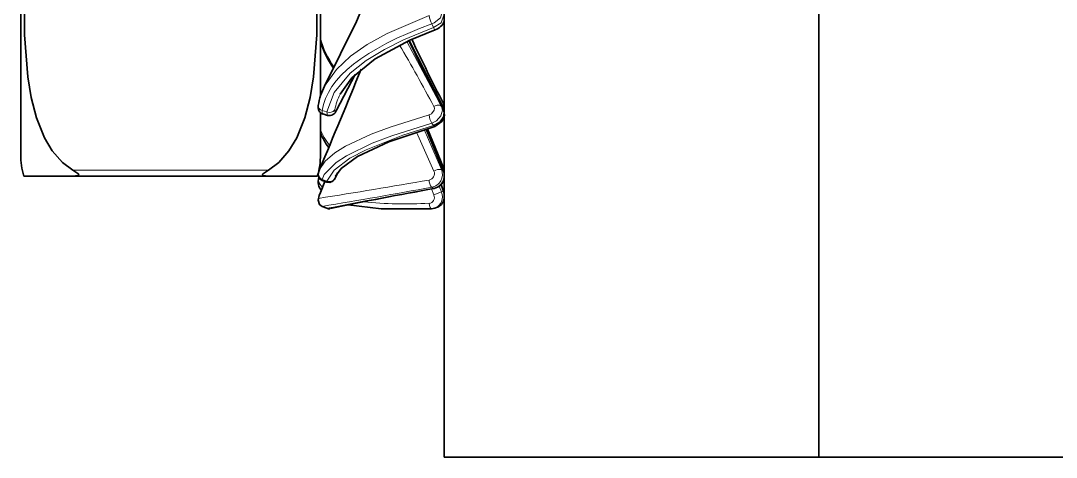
# Model space of a CAD drawing. Extents: x 291 to 828, y 188 to 662.
# Drawn here: x 665.07 to 673.36, y 289.08 to 292.58 of the extents above; entities that cross this region are included whole.
import ezdxf

# ---------------------------------------------------------------- set-up
doc = ezdxf.new("R2010")
doc.units = 0

msp = doc.modelspace()

# ---------------------------------------------------------------- linework, layer by layer
at = {"color": 7, "lineweight": 35, "ltscale": 0.097885}
msp.add_line((665.0689, 291.5054), (665.0689, 295.4208), dxfattribs=at)
at = {"color": 7, "lineweight": 35, "ltscale": 0.125}
for p, q in [((668.4588, 289.0808), (668.4588, 294.0808)), ((671.4588, 289.0808), (671.4588, 294.0808)), ((671.4588, 289.0808), (671.4588, 294.0808))]:
    msp.add_line(p, q, dxfattribs=at)
at = {"color": 7, "lineweight": 35, "ltscale": 0.016496}
msp.add_line((667.4689, 291.9748), (667.4689, 292.6347), dxfattribs=at)
at = {"color": 7, "lineweight": 13, "ltscale": 0.000822539}
msp.add_line((668.374, 292.5212), (668.36, 292.551), dxfattribs=at)
at = {"color": 7, "lineweight": 35, "ltscale": 0.002294}
msp.add_line((668.4588, 292.4808), (668.4588, 292.5726), dxfattribs=at)
msp.add_line((668.4588, 292.4808), (668.4588, 292.5726), dxfattribs=at)
at = {"color": 7, "lineweight": 35, "ltscale": 0.002295}
msp.add_line((668.4588, 292.4808), (668.4588, 292.5726), dxfattribs=at)
msp.add_line((668.4588, 292.4808), (668.4588, 292.5726), dxfattribs=at)
at = {"color": 7, "lineweight": 35, "ltscale": 0.016846}
msp.add_line((668.4588, 291.8987), (668.4588, 292.5725), dxfattribs=at)
at = {"color": 7, "lineweight": 13, "ltscale": 0.014737}
msp.add_line((668.1601, 292.4097), (668.4375, 291.8896), dxfattribs=at)
at = {"color": 7, "lineweight": 13, "ltscale": 0.014786}
msp.add_line((668.4514, 291.8932), (668.1816, 292.4195), dxfattribs=at)
at = {"color": 7, "lineweight": 35, "ltscale": 0.008068}
msp.add_line((667.5969, 291.8589), (667.7462, 292.1451), dxfattribs=at)
at = {"color": 7, "lineweight": 13, "ltscale": 0.00775}
msp.add_line((667.599, 291.8665), (667.7423, 292.1414), dxfattribs=at)
at = {"color": 7, "lineweight": 13, "ltscale": 0.000625283}
msp.add_line((668.4514, 291.8688), (668.4375, 291.8896), dxfattribs=at)
at = {"color": 7, "lineweight": 13, "ltscale": 0.000349396}
msp.add_line((668.4514, 291.8932), (668.4451, 291.8807), dxfattribs=at)
at = {"color": 7, "lineweight": 35, "ltscale": 0.0004144}
msp.add_line((668.4526, 291.9144), (668.4587, 291.899), dxfattribs=at)
at = {"color": 7, "lineweight": 35, "ltscale": 0.008369}
msp.add_line((667.4689, 291.5054), (667.4689, 291.8401), dxfattribs=at)
at = {"color": 7, "lineweight": 13, "ltscale": 0.000974426}
msp.add_line((667.4818, 291.8569), (667.5192, 291.846), dxfattribs=at)
at = {"color": 7, "lineweight": 35, "ltscale": 0.000975131}
msp.add_line((667.4872, 291.8295), (667.5245, 291.8182), dxfattribs=at)
at = {"color": 7, "lineweight": 13, "ltscale": 0.000707141}
msp.add_line((667.5192, 291.846), (667.5245, 291.8182), dxfattribs=at)
at = {"color": 7, "lineweight": 13, "ltscale": 0.000196193}
msp.add_line((667.599, 291.8665), (667.5969, 291.8589), dxfattribs=at)
at = {"color": 7, "lineweight": 35, "ltscale": 0.010516}
msp.add_line((668.4588, 291.3845), (668.4588, 291.8052), dxfattribs=at)
at = {"color": 7, "lineweight": 13, "ltscale": 0.000614158}
msp.add_line((668.374, 291.7365), (668.36, 291.7567), dxfattribs=at)
at = {"color": 7, "lineweight": 13, "ltscale": 0.008554}
msp.add_line((668.2383, 291.6847), (668.3767, 291.3718), dxfattribs=at)
at = {"color": 7, "lineweight": 13, "ltscale": 0.008697}
msp.add_line((668.2998, 291.7042), (668.4375, 291.3847), dxfattribs=at)
at = {"color": 7, "lineweight": 13, "ltscale": 0.009004}
msp.add_line((668.4514, 291.3759), (668.3121, 291.708), dxfattribs=at)
at = {"color": 7, "lineweight": 35, "ltscale": 0.009094}
msp.add_line((668.3146, 291.7088), (668.4542, 291.3729), dxfattribs=at)
at = {"color": 7, "lineweight": 13, "ltscale": 0.008693}
msp.add_line((668.4514, 291.3888), (668.3167, 291.7094), dxfattribs=at)
at = {"color": 7, "lineweight": 35, "ltscale": 0.008483}
msp.add_line((668.3248, 291.7118), (668.4542, 291.3981), dxfattribs=at)
at = {"color": 7, "lineweight": 35, "ltscale": 0.000359}
msp.add_line((668.4588, 291.3845), (668.4542, 291.3981), dxfattribs=at)
at = {"color": 7, "lineweight": 35, "ltscale": 0.009784}
msp.add_line((665.0949, 291.3308), (665.4863, 291.3308), dxfattribs=at)
at = {"color": 7, "lineweight": 13, "ltscale": 0.039133}
msp.add_line((665.4863, 291.3808), (667.0516, 291.3808), dxfattribs=at)
at = {"color": 7, "lineweight": 35, "ltscale": 0.039133}
msp.add_line((665.4863, 291.3308), (667.0516, 291.3308), dxfattribs=at)
at = {"color": 7, "lineweight": 35, "ltscale": 0.009785}
msp.add_line((667.443, 291.3308), (667.0516, 291.3308), dxfattribs=at)
at = {"color": 7, "lineweight": 35, "ltscale": 0.000626425}
msp.add_line((667.4519, 291.3621), (667.4603, 291.3857), dxfattribs=at)
at = {"color": 7, "lineweight": 13, "ltscale": 0.000408825}
msp.add_line((667.5837, 291.3158), (667.5892, 291.3312), dxfattribs=at)
at = {"color": 7, "lineweight": 35, "ltscale": 0.000469041}
msp.add_line((667.5986, 291.3418), (667.606, 291.359), dxfattribs=at)
at = {"color": 7, "lineweight": 13, "ltscale": 0.00040683}
msp.add_line((667.599, 291.3432), (667.6053, 291.3582), dxfattribs=at)
at = {"color": 7, "lineweight": 13, "ltscale": 0.000411886}
msp.add_line((668.4514, 291.3759), (668.4375, 291.3847), dxfattribs=at)
at = {"color": 7, "lineweight": 13, "ltscale": 0.000102552}
msp.add_line((668.4542, 291.3729), (668.4514, 291.3759), dxfattribs=at)
at = {"color": 7, "lineweight": 35, "ltscale": 0.000363342}
msp.add_line((668.4588, 291.3591), (668.4542, 291.3729), dxfattribs=at)
at = {"color": 7, "lineweight": 35, "ltscale": 0.002814}
msp.add_line((668.4588, 291.197), (668.4588, 291.3096), dxfattribs=at)
at = {"color": 7, "lineweight": 35, "ltscale": 0.002362}
msp.add_line((667.504, 291.2895), (667.4689, 291.2018), dxfattribs=at)
at = {"color": 7, "lineweight": 13, "ltscale": 0.002361}
msp.add_line((667.504, 291.2895), (667.469, 291.2018), dxfattribs=at)
at = {"color": 7, "lineweight": 13, "ltscale": 0.000995334}
msp.add_line((667.4818, 291.3057), (667.5192, 291.2921), dxfattribs=at)
at = {"color": 7, "lineweight": 13, "ltscale": 0.000197217}
msp.add_line((667.4822, 291.2978), (667.4818, 291.3057), dxfattribs=at)
at = {"color": 7, "lineweight": 35, "ltscale": 0.000995477}
msp.add_line((667.4822, 291.2978), (667.5196, 291.284), dxfattribs=at)
at = {"color": 7, "lineweight": 13, "ltscale": 0.000201699}
msp.add_line((667.5192, 291.2921), (667.5196, 291.284), dxfattribs=at)
at = {"color": 7, "lineweight": 13, "ltscale": 0.001315}
msp.add_line((668.3568, 291.2296), (668.3767, 291.181), dxfattribs=at)
at = {"color": 7, "lineweight": 13, "ltscale": 0.000404853}
msp.add_line((668.374, 291.2345), (668.36, 291.2427), dxfattribs=at)
at = {"color": 7, "lineweight": 13, "ltscale": 0.000118354}
msp.add_line((668.3786, 291.2336), (668.374, 291.2345), dxfattribs=at)
at = {"color": 7, "lineweight": 13, "ltscale": 0.001243}
msp.add_line((668.4189, 291.2511), (668.4375, 291.205), dxfattribs=at)
at = {"color": 7, "lineweight": 13, "ltscale": 0.001404}
msp.add_line((668.4514, 291.2092), (668.4308, 291.2614), dxfattribs=at)
at = {"color": 7, "lineweight": 35, "ltscale": 0.00144}
msp.add_line((668.4336, 291.2639), (668.4547, 291.2103), dxfattribs=at)
at = {"color": 7, "lineweight": 13, "ltscale": 0.001634}
msp.add_line((668.4375, 291.205), (668.3767, 291.181), dxfattribs=at)
at = {"color": 7, "lineweight": 13, "ltscale": 0.000363263}
msp.add_line((668.4514, 291.2092), (668.4375, 291.205), dxfattribs=at)
at = {"color": 7, "lineweight": 13, "ltscale": 8.54083e-05}
msp.add_line((668.4547, 291.2103), (668.4514, 291.2092), dxfattribs=at)
at = {"color": 7, "lineweight": 35, "ltscale": 0.000348179}
msp.add_line((668.4589, 291.197), (668.4547, 291.2103), dxfattribs=at)
at = {"color": 7, "lineweight": 35, "ltscale": 0.051669}
msp.add_line((668.4588, 289.0808), (668.4588, 291.1476), dxfattribs=at)
at = {"color": 7, "lineweight": 35, "ltscale": 0.001005}
msp.add_line((667.4814, 291.0891), (667.5189, 291.0744), dxfattribs=at)
at = {"color": 7, "lineweight": 13, "ltscale": 0.001005}
msp.add_line((667.4818, 291.0892), (667.5192, 291.0745), dxfattribs=at)
at = {"color": 7, "lineweight": 35, "ltscale": 0.000674667}
msp.add_line((668.3846, 291.0758), (668.3581, 291.0707), dxfattribs=at)
at = {"color": 7, "lineweight": 35, "ltscale": 0.000395951}
msp.add_line((668.3983, 291.0806), (668.3833, 291.0754), dxfattribs=at)
at = {"color": 7, "lineweight": 35, "ltscale": 0.075}
for p, q in [((671.4588, 289.0808), (668.4588, 289.0808)), ((674.4588, 289.0808), (671.4588, 289.0808))]:
    msp.add_line(p, q, dxfattribs=at)
at = {"color": 7, "lineweight": 35}
for points in [[(665.4863, 291.3808), (665.4032, 291.4417), (665.3214, 291.5347), (665.2585, 291.6394), (665.1949, 291.7975), (665.1528, 291.9607), (665.1254, 292.1284), (665.0994, 292.4641), (665.1014, 292.9959), (665.135, 293.351), (665.1703, 293.5279), (665.2554, 293.7661), (665.3212, 293.8768), (665.3948, 293.962), (665.4863, 294.0308)], [(667.0516, 291.3808), (667.1346, 291.4417), (667.2165, 291.5347), (667.2794, 291.6394), (667.343, 291.7975), (667.385, 291.9607), (667.4124, 292.1284), (667.4385, 292.4641), (667.4364, 292.9959), (667.4028, 293.351), (667.3675, 293.5279), (667.2824, 293.7661), (667.2166, 293.8768), (667.1431, 293.962), (667.0516, 294.0308)], [(667.5013, 292.0522), (667.757, 292.57), (667.8713, 292.8439), (667.9116, 292.9819)], [(667.6259, 291.9885), (667.7198, 292.1184), (667.907, 292.2716), (668.1829, 292.4201), (668.387, 292.5033)], [(668.3837, 291.7296), (668.4406, 291.7685), (668.4614, 291.8199), (668.4525, 291.8669)], [(667.5892, 291.3312), (667.6339, 291.3925), (667.7657, 291.4887), (668.0161, 291.6058), (668.3837, 291.7296)], [(665.4863, 291.3308), (665.5296, 291.3381), (665.5329, 291.3472), (665.4863, 291.3808)], [(667.0516, 291.3308), (667.0082, 291.3381), (667.0049, 291.3472), (667.0516, 291.3808)], [(667.5986, 291.3418), (667.5801, 291.3048), (667.5688, 291.2923), (667.543, 291.2813), (667.5196, 291.284)], [(667.4814, 291.0891), (667.4604, 291.1047), (667.4495, 291.1401), (667.4594, 291.177), (667.4689, 291.2018)], [(668.3581, 291.0707), (667.9531, 291.0689), (667.6908, 291.102)]]:
    msp.add_lwpolyline(points, dxfattribs=at)
at = {"color": 7, "lineweight": 13}
for points in [[(668.442, 292.6515), (668.4302, 292.5995), (668.3792, 292.5593), (668.36, 292.551)], [(668.3376, 292.6169), (668.0034, 292.4747), (667.8417, 292.3849), (667.7086, 292.2917), (667.5955, 292.1866), (667.5013, 292.0522)], [(668.374, 292.5212), (668.4344, 292.5588), (668.4557, 292.6216)], [(667.5192, 291.846), (667.5772, 292.0009), (667.7055, 292.1555), (667.8345, 292.2574), (667.98, 292.3464), (668.1329, 292.4227), (668.374, 292.5212)], [(668.3767, 291.8893), (668.3806, 291.8749), (668.3782, 291.8595), (668.356, 291.8315), (668.3376, 291.8228)], [(668.4375, 291.8896), (668.4451, 291.8607), (668.4333, 291.8145), (668.3964, 291.774), (668.36, 291.7567)], [(668.3376, 291.8228), (668.0271, 291.7247), (667.8738, 291.6673), (667.6688, 291.5721), (667.5838, 291.5195), (667.5052, 291.4525), (667.4603, 291.3857)], [(667.5837, 291.8626), (667.5832, 291.8532), (667.5837, 291.8513), (667.585, 291.8501), (667.5861, 291.85), (667.5878, 291.8508), (667.5919, 291.855), (667.599, 291.8665)], [(668.374, 291.7365), (668.4252, 291.766), (668.4543, 291.8108), (668.4561, 291.8571), (668.4514, 291.8688)], [(668.36, 291.7567), (668.0405, 291.6548), (667.8832, 291.5948), (667.6766, 291.4957), (667.5933, 291.4415), (667.4993, 291.3448), (667.4818, 291.3057)], [(667.5192, 291.2921), (667.577, 291.3802), (667.7044, 291.4751), (667.8343, 291.543), (668.1288, 291.6591), (668.374, 291.7365)], [(667.5837, 291.3158), (667.5831, 291.3134), (667.5831, 291.3123), (667.5844, 291.3134), (667.5871, 291.3179), (667.599, 291.3432)]]:
    msp.add_lwpolyline(points, dxfattribs=at)
for centre, radius, start, end in [((668.6124, 292.6746), 0.281, 191.85774, 206.08482), ((668.4059, 292.5289), 0.0322, 193.44657, 233.61993), ((668.1055, 292.5946), 0.655, 193.63979, 216.5055), ((701.0707, 308.8435), 36.7716, 206.53584, 207.49196), ((654.0544, 284.2221), 16.2454, 28.16166, 30.15128), ((668.006, 291.7905), 0.4285, 152.48498, 170.31219), ((667.4913, 291.8977), 0.0413, 179.00552, 256.75253), ((668.431, 291.9053), 0.0236, 329.38237, 22.86216), ((668.399, 291.8643), 0.0598, 355.87684, 28.8258), ((667.5096, 291.8463), 0.0288, 159.14591, 216.973), ((667.5421, 291.8952), 0.0537, 245.07192, 321.8783), ((668.5012, 291.8406), 0.1645, 186.21674, 210.70094), ((668.3852, 291.7411), 0.0119, 202.43909, 262.80721), ((667.8413, 291.8348), 0.3934, 198.7809, 220.49154), ((668.4446, 291.3962), 0.00995, 312.69295, 11.08673), ((667.4977, 291.3505), 0.0473, 159.14965, 250.40726), ((667.5147, 291.3002), 0.0615, 161.16803, 185.86385), ((667.5396, 291.3372), 0.0493, 245.65756, 334.09388), ((668.3279, 291.3527), 0.0527, 280.61001, 21.32334), ((668.3389, 291.3465), 0.1061, 281.50012, 21.17001), ((668.3525, 291.3383), 0.1061, 281.67414, 20.79896), ((668.4269, 291.2969), 0.0894, 83.15167, 123.87426), ((668.3636, 291.3519), 0.0953, 4.96289, 22.80752), ((667.4956, 291.2765), 0.0453, 157.37991, 197.34731), ((661.2859, 331.0361), 40.356, 278.79131, 280.06339), ((667.5787, 291.3346), 0.1315, 198.03165, 224.63754), ((654.6263, 367.1443), 77.134, 279.593859, 280.256141), ((681.8473, 216.8739), 75.5713, 100.269957, 100.929289), ((668.4293, 291.3003), 0.091, 179.58845, 219.70249), ((667.5004, 291.1357), 0.0502, 158.51365, 248.11443), ((667.6147, 291.1237), 0.1646, 151.81953, 169.30275), ((668.334, 291.1608), 0.0468, 274.43183, 25.2675), ((668.3484, 291.1652), 0.097, 292.03622, 24.0707), ((668.3621, 291.17), 0.0969, 292.01515, 23.70315), ((667.5375, 291.1205), 0.0495, 248.23855, 282.15355), ((668.1458, 294.3648), 3.2555, 264.14599, 273.37761)]:
    msp.add_arc(centre, radius, start, end, dxfattribs=at)
at = {"color": 7, "lineweight": 35}
for centre, radius, start, end in [((668.3519, 292.6127), 0.1145, 287.84092, 339.11786), ((668.1073, 292.585), 0.6604, 194.84689, 216.16022), ((684.1344, 300.1087), 17.7153, 205.73344, 207.72451), ((682.3497, 299.1051), 15.6469, 205.26309, 207.35826), ((632.4969, 306.4082), 38.0536, 336.74854, 338.05547), ((667.9529, 291.8178), 0.5088, 152.56845, 170.88284), ((667.5061, 291.8831), 0.0571, 164.55483, 250.56667), ((667.5374, 291.878), 0.0616, 257.85735, 342.27925), ((667.8533, 291.8168), 0.4083, 199.73475, 218.69328), ((665.6694, 291.5054), 0.6005, 180.00442, 196.90527), ((666.8684, 291.5054), 0.6005, 343.09473, 359.99559), ((667.501, 291.3458), 0.0516, 161.62308, 248.66491), ((667.5525, 291.2857), 0.1029, 159.76905, 192.76595), ((668.3588, 291.3344), 0.1029, 281.12108, 346.37451), ((667.6066, 291.3124), 0.1621, 197.7704, 215.743), ((673.1201, 264.525), 27.1257, 100.06658, 101.85406), ((668.3661, 291.1703), 0.0953, 288.95545, 346.22895), ((667.5373, 291.1217), 0.0508, 248.68175, 278.4245)]:
    msp.add_arc(centre, radius, start, end, dxfattribs=at)
at = {"color": 7, "lineweight": 13}
for centre, major_axis, ratio, start_param, end_param in [((991.0638, 249.9615), (323.5838, -41.8831), 0.036032, 3.072343, 3.140539), ((668.3943, 291.8646), (0.0443, 0.0233), 0.604041, 0.06661, 1.651015), ((668.3558, 291.1206), (0.0023, -0.05), 0.370729, 4.819521, 6.387614)]:
    msp.add_ellipse(centre, major_axis=major_axis, ratio=ratio, start_param=start_param, end_param=end_param, dxfattribs=at)

doc.saveas('drawing.dxf')
